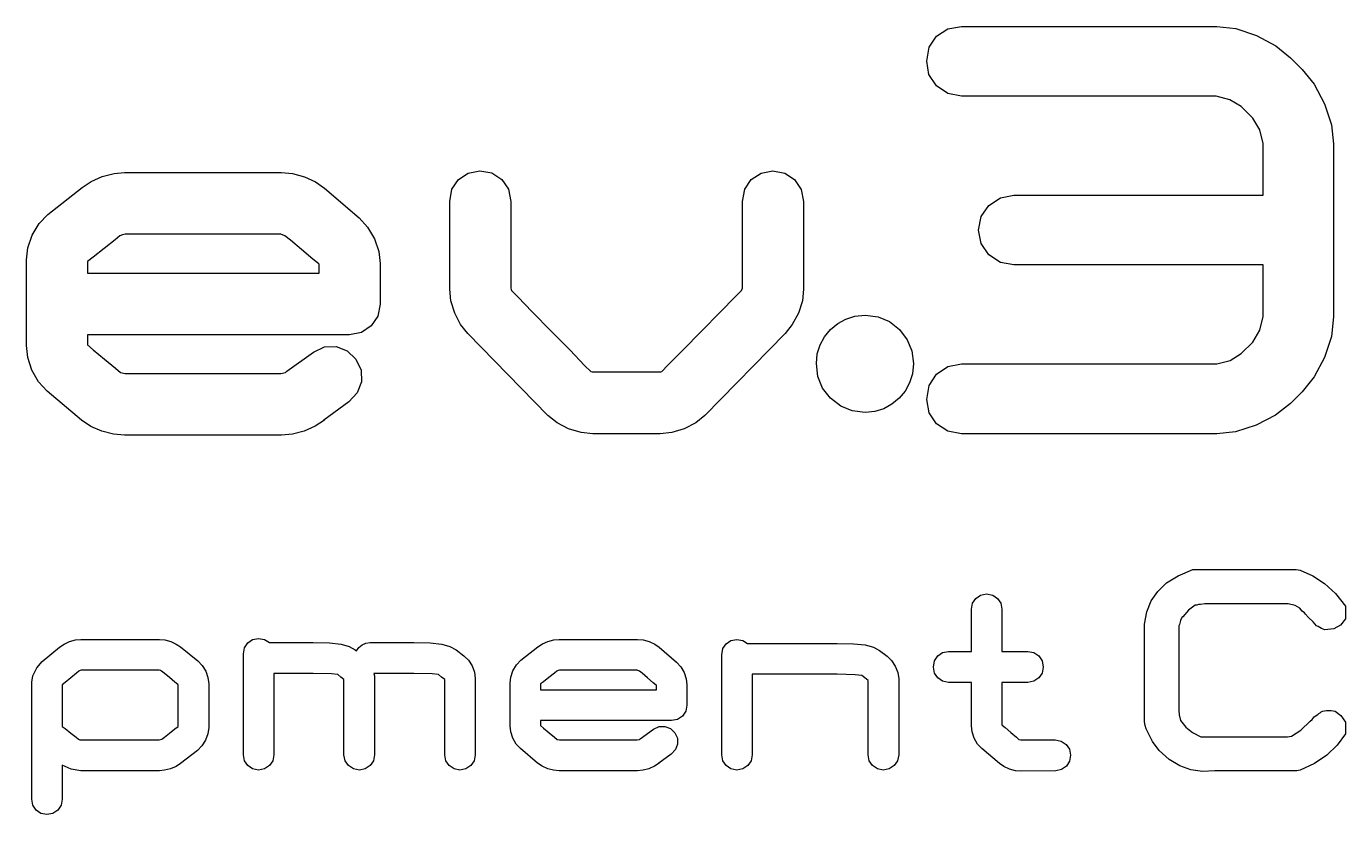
# Model space of a CAD drawing. Header units: inches. Extents: x 2.93 to 6.73, y -4.05 to -2.01.
# Drawn here: x 3.9308 to 4.181, y -3.2193 to -3.0698 of the extents above; entities that cross this region are included whole.
import ezdxf

# ---------------------------------------------------------------- set-up
doc = ezdxf.new("R2010")
doc.units = ezdxf.units.IN
doc.header["$MEASUREMENT"] = 0
doc.layers.add('BLACK', color=7, linetype='CONTINUOUS')

msp = doc.modelspace()

# ---------------------------------------------------------------- linework, layer by layer
at = {"layer": 'BLACK', "linetype": 'CONTINUOUS'}
for p, q in [((4.10346, -3.07167), (4.10556, -3.07029)), ((4.10556, -3.07029), (4.1082, -3.06981)), ((4.1082, -3.06981), (4.1566, -3.06981)), ((4.1566, -3.06981), (4.16023, -3.07022)), ((4.16023, -3.07022), (4.16414, -3.07152)), ((4.10207, -3.07375), (4.10346, -3.07167)), ((4.16414, -3.07152), (4.16778, -3.07349)), ((4.10159, -3.07638), (4.10207, -3.07375)), ((4.16778, -3.07349), (4.1706, -3.07577)), ((4.1706, -3.07577), (4.1728, -3.07798)), ((4.10199, -3.07891), (4.10159, -3.07638)), ((4.1728, -3.07798), (4.17508, -3.0808)), ((4.10341, -3.08108), (4.10199, -3.07891)), ((4.17508, -3.0808), (4.17704, -3.08449)), ((4.10556, -3.08255), (4.10341, -3.08108)), ((4.1082, -3.08304), (4.10556, -3.08255)), ((4.15649, -3.08304), (4.1082, -3.08304)), ((4.15907, -3.08371), (4.15649, -3.08304)), ((4.16123, -3.08503), (4.15907, -3.08371)), ((4.16343, -3.08724), (4.16123, -3.08503)), ((4.17704, -3.08449), (4.17835, -3.08846)), ((4.16475, -3.08945), (4.16343, -3.08724)), ((4.16541, -3.09199), (4.16475, -3.08945)), ((4.17835, -3.08846), (4.17876, -3.0921)), ((4.16541, -3.10181), (4.16541, -3.09199)), ((4.17876, -3.0921), (4.17876, -3.12487)), ((3.94304, -3.09921), (3.94516, -3.09828)), ((3.94516, -3.09828), (3.9474, -3.09769)), ((3.9474, -3.09769), (3.94941, -3.09751)), ((3.94941, -3.09751), (3.97917, -3.09751)), ((3.97917, -3.09751), (3.98127, -3.09771)), ((3.98127, -3.09771), (3.98353, -3.09834)), ((4.01275, -3.09886), (4.01459, -3.09762)), ((4.01459, -3.09762), (4.01682, -3.0972)), ((4.01682, -3.0972), (4.01907, -3.09761)), ((4.01907, -3.09761), (4.02095, -3.09885)), ((4.0683, -3.09885), (4.07014, -3.09762)), ((4.07014, -3.09762), (4.07239, -3.0972)), ((4.07239, -3.0972), (4.07463, -3.09762)), ((4.07463, -3.09762), (4.07652, -3.09886)), ((3.93485, -3.10546), (3.94136, -3.10038)), ((3.94136, -3.10038), (3.94304, -3.09921)), ((3.98353, -3.09834), (3.98565, -3.09931)), ((3.98565, -3.09931), (3.98733, -3.1005)), ((3.98733, -3.1005), (3.99394, -3.10614)), ((4.01109, -3.10305), (4.01152, -3.10071)), ((4.01152, -3.10071), (4.01275, -3.09886)), ((4.02095, -3.09885), (4.02223, -3.10071)), ((4.02223, -3.10071), (4.02267, -3.10305)), ((4.06665, -3.10305), (4.06707, -3.10071)), ((4.06707, -3.10071), (4.0683, -3.09885)), ((4.07652, -3.09886), (4.07779, -3.10072)), ((4.07779, -3.10072), (4.07823, -3.10305)), ((4.01109, -3.11964), (4.01109, -3.10305)), ((4.02267, -3.10305), (4.02267, -3.11947)), ((4.06665, -3.11947), (4.06665, -3.10305)), ((4.07823, -3.10305), (4.07823, -3.11964)), ((4.11338, -3.10375), (4.11556, -3.1023)), ((4.11556, -3.1023), (4.11812, -3.10181)), ((4.11812, -3.10181), (4.16541, -3.10181)), ((3.93319, -3.1072), (3.93485, -3.10546)), ((4.1119, -3.10588), (4.11338, -3.10375)), ((3.93188, -3.10939), (3.93319, -3.1072)), ((3.99394, -3.10614), (3.99552, -3.10787)), ((3.99552, -3.10787), (3.99681, -3.11007)), ((4.1114, -3.10843), (4.1119, -3.10588)), ((3.93104, -3.11179), (3.93188, -3.10939)), ((3.94759, -3.11029), (3.94555, -3.11192)), ((3.94852, -3.10953), (3.94759, -3.11029)), ((3.94902, -3.10931), (3.94852, -3.10953)), ((3.94952, -3.1092), (3.94902, -3.10931)), ((3.97906, -3.1092), (3.94952, -3.1092)), ((3.97983, -3.10953), (3.97906, -3.1092)), ((3.98088, -3.11034), (3.97983, -3.10953)), ((3.98297, -3.11213), (3.98088, -3.11034)), ((3.99681, -3.11007), (3.99764, -3.11247)), ((4.1119, -3.11098), (4.1114, -3.10843)), ((3.93078, -3.11408), (3.93104, -3.11179)), ((3.94555, -3.11192), (3.94345, -3.11355)), ((3.98512, -3.11393), (3.98297, -3.11213)), ((3.99764, -3.11247), (3.99791, -3.11477)), ((4.11338, -3.11312), (4.1119, -3.11098)), ((4.11556, -3.11456), (4.11338, -3.11312)), ((3.93078, -3.11441), (3.93078, -3.11408)), ((3.93078, -3.13033), (3.93078, -3.11441)), ((3.94345, -3.11355), (3.94235, -3.11441)), ((3.94235, -3.11441), (3.94235, -3.11658)), ((3.98623, -3.11485), (3.98512, -3.11393)), ((3.98634, -3.11495), (3.98623, -3.11485)), ((3.98634, -3.11658), (3.98634, -3.11495)), ((3.99791, -3.11477), (3.99791, -3.12252)), ((4.11812, -3.11505), (4.11556, -3.11456)), ((4.16541, -3.11505), (4.11812, -3.11505)), ((4.16541, -3.12482), (4.16541, -3.11505)), ((3.94235, -3.11658), (3.98634, -3.11658)), ((4.01132, -3.12184), (4.01109, -3.11964)), ((4.02267, -3.11947), (4.02272, -3.11969)), ((4.02272, -3.11969), (4.02278, -3.11992)), ((4.02278, -3.11992), (4.02399, -3.12107)), ((4.06522, -3.12113), (4.06643, -3.11992)), ((4.06643, -3.11992), (4.06665, -3.11947)), ((4.07823, -3.11964), (4.07799, -3.12184)), ((3.99791, -3.12252), (3.99748, -3.12477)), ((4.01203, -3.12417), (4.01132, -3.12184)), ((4.02399, -3.12107), (4.02674, -3.12395)), ((4.06246, -3.12395), (4.06522, -3.12113)), ((4.07799, -3.12184), (4.07723, -3.12417)), ((3.99748, -3.12477), (3.9962, -3.12662)), ((4.01314, -3.12633), (4.01203, -3.12417)), ((4.02674, -3.12395), (4.03033, -3.12758)), ((4.05888, -3.12758), (4.06246, -3.12395)), ((4.07723, -3.12417), (4.07608, -3.12633)), ((4.0847, -3.12616), (4.08626, -3.12531)), ((4.08626, -3.12531), (4.08797, -3.12477)), ((4.08797, -3.12477), (4.0899, -3.12458)), ((4.0899, -3.12458), (4.09235, -3.12489)), ((4.09235, -3.12489), (4.09449, -3.12579)), ((4.09449, -3.12579), (4.0964, -3.1273)), ((4.16475, -3.12743), (4.16541, -3.12482)), ((4.17876, -3.12487), (4.17834, -3.12861)), ((3.99207, -3.12828), (3.94235, -3.12828)), ((3.94235, -3.12828), (3.94235, -3.13012)), ((3.99432, -3.12786), (3.99207, -3.12828)), ((3.9962, -3.12662), (3.99432, -3.12786)), ((4.01451, -3.12804), (4.01314, -3.12633)), ((4.02972, -3.14362), (4.01451, -3.12804)), ((4.03033, -3.12758), (4.03391, -3.13122)), ((4.0553, -3.13122), (4.05888, -3.12758)), ((4.0747, -3.12804), (4.05949, -3.14362)), ((4.07608, -3.12633), (4.0747, -3.12804)), ((4.08221, -3.12866), (4.08333, -3.1273)), ((4.08333, -3.1273), (4.0847, -3.12616)), ((4.0964, -3.1273), (4.09788, -3.12923)), ((4.16343, -3.12971), (4.16475, -3.12743)), ((3.93103, -3.13263), (3.93078, -3.13033)), ((3.94235, -3.13012), (3.94235, -3.13023)), ((3.94235, -3.13023), (3.94345, -3.13116)), ((3.98523, -3.13158), (3.98731, -3.1306)), ((3.98731, -3.1306), (3.98953, -3.13054)), ((3.98953, -3.13054), (3.99162, -3.13132)), ((4.08082, -3.13193), (4.08135, -3.13022)), ((4.08135, -3.13022), (4.08221, -3.12866)), ((4.09788, -3.12923), (4.09875, -3.13136)), ((4.16123, -3.13182), (4.16343, -3.12971)), ((4.17834, -3.12861), (4.17704, -3.13259)), ((3.93183, -3.13503), (3.93103, -3.13263)), ((3.94345, -3.13116), (3.94561, -3.13289)), ((3.94561, -3.13289), (3.9477, -3.13463)), ((3.98016, -3.13522), (3.98523, -3.13158)), ((3.99162, -3.13132), (3.99328, -3.13291)), ((3.99328, -3.13291), (3.99426, -3.13499)), ((4.03391, -3.13122), (4.03667, -3.13409)), ((4.05249, -3.13403), (4.0553, -3.13122)), ((4.08064, -3.13376), (4.08082, -3.13193)), ((4.09875, -3.13136), (4.09905, -3.13376)), ((4.1566, -3.13382), (4.15913, -3.13315)), ((4.15913, -3.13315), (4.16123, -3.13182)), ((4.17704, -3.13259), (4.17508, -3.13628)), ((3.93309, -3.13722), (3.93183, -3.13503)), ((3.9477, -3.13463), (3.94863, -3.13545)), ((3.94863, -3.13545), (3.94952, -3.13566)), ((3.94952, -3.13566), (3.97906, -3.13566)), ((3.97906, -3.13566), (3.97994, -3.13545)), ((3.97994, -3.13545), (3.98016, -3.13522)), ((3.99426, -3.13499), (3.99433, -3.13723)), ((4.03667, -3.13409), (4.03788, -3.13524)), ((4.03788, -3.13524), (4.0381, -3.1353)), ((4.0381, -3.1353), (4.03832, -3.13535)), ((4.03832, -3.13535), (4.05089, -3.13535)), ((4.05089, -3.13535), (4.05111, -3.1353)), ((4.05111, -3.1353), (4.05133, -3.13524)), ((4.05133, -3.13524), (4.05249, -3.13403)), ((4.08094, -3.13623), (4.08064, -3.13376)), ((4.09886, -3.13569), (4.09833, -3.13741)), ((4.09905, -3.13376), (4.09886, -3.13569)), ((4.10207, -3.13789), (4.10346, -3.13575)), ((4.10346, -3.13575), (4.10557, -3.13431)), ((4.10557, -3.13431), (4.1082, -3.13382)), ((4.1082, -3.13382), (4.1566, -3.13382)), ((3.93474, -3.13896), (3.93309, -3.13722)), ((3.99433, -3.13723), (3.99355, -3.13933)), ((4.08183, -3.1384), (4.08094, -3.13623)), ((4.09833, -3.13741), (4.09747, -3.13897)), ((4.10159, -3.14054), (4.10207, -3.13789)), ((4.17508, -3.13628), (4.1728, -3.1391)), ((3.94125, -3.14448), (3.93474, -3.13896)), ((3.99355, -3.13933), (3.99196, -3.14101)), ((4.08333, -3.14034), (4.08183, -3.1384)), ((4.08527, -3.14185), (4.08333, -3.14034)), ((4.09634, -3.14034), (4.09498, -3.14147)), ((4.09747, -3.13897), (4.09634, -3.14034)), ((4.10206, -3.14309), (4.10159, -3.14054)), ((4.1728, -3.1391), (4.1706, -3.14131)), ((3.99196, -3.14101), (3.98723, -3.14451)), ((4.08743, -3.14274), (4.08527, -3.14185)), ((4.0899, -3.14305), (4.08743, -3.14274)), ((4.09172, -3.14287), (4.0899, -3.14305)), ((4.09342, -3.14233), (4.09172, -3.14287)), ((4.09498, -3.14147), (4.09342, -3.14233)), ((4.10346, -3.14517), (4.10206, -3.14309)), ((4.1706, -3.14131), (4.16777, -3.14357)), ((3.94302, -3.14566), (3.94125, -3.14448)), ((3.94511, -3.14658), (3.94302, -3.14566)), ((3.98556, -3.14565), (3.98347, -3.14658)), ((3.98733, -3.14446), (3.98556, -3.14565)), ((3.98723, -3.14451), (3.98733, -3.14446)), ((4.03144, -3.14499), (4.02972, -3.14362)), ((4.03364, -3.14611), (4.03144, -3.14499)), ((4.05777, -3.14499), (4.05557, -3.14611)), ((4.05949, -3.14362), (4.05777, -3.14499)), ((4.10556, -3.14657), (4.10346, -3.14517)), ((4.16409, -3.14545), (4.16014, -3.14667)), ((4.16777, -3.14357), (4.16409, -3.14545)), ((3.94731, -3.14717), (3.94511, -3.14658)), ((3.94941, -3.14735), (3.94731, -3.14717)), ((3.97917, -3.14735), (3.94941, -3.14735)), ((3.98126, -3.14717), (3.97917, -3.14735)), ((3.98347, -3.14658), (3.98126, -3.14717)), ((4.03601, -3.14682), (4.03364, -3.14611)), ((4.03821, -3.14705), (4.03601, -3.14682)), ((4.051, -3.14705), (4.03821, -3.14705)), ((4.0532, -3.14682), (4.051, -3.14705)), ((4.05557, -3.14611), (4.0532, -3.14682)), ((4.1082, -3.14705), (4.10556, -3.14657)), ((4.1566, -3.14705), (4.1082, -3.14705)), ((4.16014, -3.14667), (4.1566, -3.14705)), ((4.14927, -3.17398), (4.15205, -3.17282)), ((4.15205, -3.17282), (4.17013, -3.17282)), ((4.17013, -3.17282), (4.17046, -3.17282)), ((4.17046, -3.17282), (4.17079, -3.17282)), ((4.17079, -3.17282), (4.17168, -3.17282)), ((4.17168, -3.17282), (4.17245, -3.17294)), ((4.17245, -3.17294), (4.17484, -3.17401)), ((4.14541, -3.17695), (4.14708, -3.17536)), ((4.14708, -3.17536), (4.14927, -3.17398)), ((4.17484, -3.17401), (4.17706, -3.17548)), ((4.17706, -3.17548), (4.17913, -3.17737)), ((4.11027, -3.17921), (4.11089, -3.17828)), ((4.11089, -3.17828), (4.11181, -3.17765)), ((4.11181, -3.17765), (4.11293, -3.17744)), ((4.11293, -3.17744), (4.1141, -3.17766)), ((4.1141, -3.17766), (4.11503, -3.17828)), ((4.11503, -3.17828), (4.11565, -3.17921)), ((4.14417, -3.17876), (4.14541, -3.17695)), ((4.17913, -3.17737), (4.18105, -3.17973)), ((4.11007, -3.18032), (4.11027, -3.17921)), ((4.11007, -3.18836), (4.11007, -3.18032)), ((4.11565, -3.17921), (4.11585, -3.18032)), ((4.11585, -3.18032), (4.11585, -3.18836)), ((4.1429, -3.18319), (4.14333, -3.18082)), ((4.14333, -3.18082), (4.14417, -3.17876)), ((4.15124, -3.18053), (4.15018, -3.18181)), ((4.15249, -3.17959), (4.15124, -3.18053)), ((4.15283, -3.17959), (4.15249, -3.17959)), ((4.15316, -3.17944), (4.15283, -3.17959)), ((4.15349, -3.17944), (4.15316, -3.17944)), ((4.15437, -3.17929), (4.15349, -3.17944)), ((4.15547, -3.17929), (4.15437, -3.17929)), ((4.17013, -3.17929), (4.15547, -3.17929)), ((4.17146, -3.17962), (4.17013, -3.17929)), ((4.17234, -3.18017), (4.17146, -3.17962)), ((4.17281, -3.18069), (4.17234, -3.18017)), ((4.17322, -3.18105), (4.17281, -3.18069)), ((4.18105, -3.17973), (4.18105, -3.18149)), ((4.1429, -3.18595), (4.1429, -3.18319)), ((4.14952, -3.18325), (4.14941, -3.18347)), ((4.14974, -3.1825), (4.14952, -3.18325)), ((4.14996, -3.18192), (4.14974, -3.1825)), ((4.15018, -3.18181), (4.14996, -3.18192)), ((4.17344, -3.18127), (4.17322, -3.18105)), ((4.17399, -3.18193), (4.17344, -3.18127)), ((4.17487, -3.18271), (4.17399, -3.18193)), ((4.17553, -3.18348), (4.17487, -3.18271)), ((4.18007, -3.18336), (4.17879, -3.18405)), ((4.18105, -3.18215), (4.18007, -3.18336)), ((4.18105, -3.18149), (4.18105, -3.18182)), ((4.18105, -3.18182), (4.18105, -3.18215)), ((3.9737, -3.18611), (3.97482, -3.1859)), ((3.97482, -3.1859), (3.97592, -3.18609)), ((4.14941, -3.18347), (4.14941, -3.1848)), ((4.14941, -3.1848), (4.14941, -3.18513)), ((4.14941, -3.18513), (4.14941, -3.19953)), ((4.17587, -3.18359), (4.17553, -3.18348)), ((4.17645, -3.184), (4.17587, -3.18359)), ((4.17708, -3.18425), (4.17645, -3.184)), ((4.17879, -3.18405), (4.17708, -3.18425)), ((3.93378, -3.19024), (3.93704, -3.18754)), ((3.93704, -3.18754), (3.93792, -3.18695)), ((3.93792, -3.18695), (3.93896, -3.18647)), ((3.93896, -3.18647), (3.94007, -3.18616)), ((3.94007, -3.18616), (3.94111, -3.18606)), ((3.94111, -3.18606), (3.956, -3.18606)), ((3.956, -3.18606), (3.95704, -3.18616)), ((3.95704, -3.18616), (3.95815, -3.18647)), ((3.95815, -3.18647), (3.95919, -3.18695)), ((3.95919, -3.18695), (3.96002, -3.18749)), ((3.96002, -3.18749), (3.96333, -3.19015)), ((3.97195, -3.18878), (3.97216, -3.18765)), ((3.97216, -3.18765), (3.97278, -3.18673)), ((3.97278, -3.18673), (3.9737, -3.18611)), ((3.97592, -3.18609), (3.97691, -3.18667)), ((3.97691, -3.18667), (3.98518, -3.18667)), ((3.98518, -3.18667), (3.9883, -3.18673)), ((3.9883, -3.18673), (3.9905, -3.18695)), ((3.9905, -3.18695), (3.99204, -3.18739)), ((3.99204, -3.18739), (3.99317, -3.18805)), ((3.99317, -3.18805), (3.99339, -3.18822)), ((3.99339, -3.18822), (3.99385, -3.18761)), ((3.99385, -3.18761), (3.99447, -3.18711)), ((3.99447, -3.18711), (3.99519, -3.18678)), ((3.99519, -3.18678), (3.99598, -3.18667)), ((3.99598, -3.18667), (4.00425, -3.18667)), ((4.00425, -3.18667), (4.00737, -3.18673)), ((4.00737, -3.18673), (4.00957, -3.18695)), ((4.00957, -3.18695), (4.01114, -3.18739)), ((4.01114, -3.18739), (4.0123, -3.18806)), ((4.0123, -3.18806), (4.01379, -3.18916)), ((4.02457, -3.19003), (4.02782, -3.18749)), ((4.02782, -3.18749), (4.02867, -3.18691)), ((4.02867, -3.18691), (4.02973, -3.18644)), ((4.02973, -3.18644), (4.03085, -3.18615)), ((4.03085, -3.18615), (4.03185, -3.18606)), ((4.03185, -3.18606), (4.04673, -3.18606)), ((4.04673, -3.18606), (4.04778, -3.18616)), ((4.04778, -3.18616), (4.04891, -3.18647)), ((4.04891, -3.18647), (4.04997, -3.18696)), ((4.04997, -3.18696), (4.05081, -3.18755)), ((4.05081, -3.18755), (4.05412, -3.19037)), ((4.06269, -3.18897), (4.0629, -3.1878)), ((4.0629, -3.1878), (4.06352, -3.18688)), ((4.06352, -3.18688), (4.06443, -3.18626)), ((4.06443, -3.18626), (4.06555, -3.18606)), ((4.06555, -3.18606), (4.06672, -3.18626)), ((4.06672, -3.18626), (4.0676, -3.18683)), ((4.0676, -3.18683), (4.08457, -3.18683)), ((4.08457, -3.18683), (4.08769, -3.18688)), ((4.08769, -3.18688), (4.08989, -3.1871)), ((4.08989, -3.1871), (4.09146, -3.18752)), ((4.09146, -3.18752), (4.09262, -3.18815)), ((4.09262, -3.18815), (4.09405, -3.18925)), ((4.10459, -3.18857), (4.10571, -3.18836)), ((4.10571, -3.18836), (4.11007, -3.18836)), ((4.11585, -3.18836), (4.12076, -3.18836)), ((4.12076, -3.18836), (4.12188, -3.18857)), ((4.1429, -3.20172), (4.1429, -3.18595)), ((3.93274, -3.19146), (3.93378, -3.19024)), ((3.96333, -3.19015), (3.96412, -3.19101)), ((3.97195, -3.20795), (3.97195, -3.18878)), ((4.01379, -3.18916), (4.01463, -3.18999)), ((4.01463, -3.18999), (4.01533, -3.19108)), ((4.02308, -3.192), (4.02374, -3.1909)), ((4.02374, -3.1909), (4.02457, -3.19003)), ((4.05412, -3.19037), (4.05491, -3.19124)), ((4.06269, -3.20797), (4.06269, -3.18897)), ((4.09405, -3.18925), (4.0949, -3.19007)), ((4.0949, -3.19007), (4.09562, -3.19116)), ((4.10285, -3.19132), (4.10306, -3.19013)), ((4.10306, -3.19013), (4.10367, -3.1892)), ((4.10367, -3.1892), (4.10459, -3.18857)), ((4.12188, -3.18857), (4.12282, -3.1892)), ((4.12282, -3.1892), (4.12346, -3.19014)), ((4.12346, -3.19014), (4.12368, -3.19132)), ((3.9318, -3.19416), (3.93202, -3.19295)), ((3.93202, -3.19295), (3.93274, -3.19146)), ((3.93921, -3.19336), (3.93814, -3.19424)), ((3.94026, -3.19248), (3.93921, -3.19336)), ((3.94073, -3.19207), (3.94026, -3.19248)), ((3.94095, -3.19196), (3.94073, -3.19207)), ((3.94117, -3.1919), (3.94095, -3.19196)), ((3.95594, -3.1919), (3.94117, -3.1919)), ((3.95619, -3.19196), (3.95594, -3.1919)), ((3.95644, -3.19207), (3.95619, -3.19196)), ((3.95691, -3.19245), (3.95644, -3.19207)), ((3.95792, -3.1933), (3.95691, -3.19245)), ((3.95897, -3.19415), (3.95792, -3.1933)), ((3.96412, -3.19101), (3.96479, -3.19211)), ((3.96479, -3.19211), (3.96523, -3.19331)), ((3.96523, -3.19331), (3.96537, -3.19446)), ((3.98518, -3.19252), (3.97774, -3.19252)), ((3.97774, -3.19252), (3.97774, -3.20794)), ((3.98863, -3.1926), (3.98518, -3.19252)), ((3.98987, -3.19274), (3.98863, -3.1926)), ((3.99042, -3.19321), (3.98987, -3.19274)), ((3.99102, -3.19368), (3.99042, -3.19321)), ((4.00425, -3.19252), (3.9967, -3.19252)), ((3.9967, -3.19252), (3.99681, -3.19296)), ((3.99681, -3.19296), (3.99681, -3.19346)), ((4.00775, -3.1926), (4.00425, -3.19252)), ((4.00894, -3.19274), (4.00775, -3.1926)), ((4.00952, -3.19321), (4.00894, -3.19274)), ((4.01015, -3.19368), (4.00952, -3.19321)), ((4.01533, -3.19108), (4.01579, -3.19229)), ((4.01579, -3.19229), (4.01594, -3.19349)), ((4.02253, -3.19435), (4.02267, -3.1932)), ((4.02267, -3.1932), (4.02308, -3.192)), ((4.02992, -3.19326), (4.02887, -3.19408)), ((4.03094, -3.19245), (4.02992, -3.19326)), ((4.03141, -3.19207), (4.03094, -3.19245)), ((4.03165, -3.19196), (4.03141, -3.19207)), ((4.0319, -3.1919), (4.03165, -3.19196)), ((4.04667, -3.1919), (4.0319, -3.1919)), ((4.04706, -3.19207), (4.04667, -3.1919)), ((4.04759, -3.19247), (4.04706, -3.19207)), ((4.04863, -3.19337), (4.04759, -3.19247)), ((4.04971, -3.19427), (4.04863, -3.19337)), ((4.05491, -3.19124), (4.05555, -3.19234)), ((4.05555, -3.19234), (4.05597, -3.19354)), ((4.08457, -3.19267), (4.06848, -3.19267)), ((4.06848, -3.19267), (4.06848, -3.20797)), ((4.08802, -3.19276), (4.08457, -3.19267)), ((4.08926, -3.19289), (4.08802, -3.19276)), ((4.08981, -3.19336), (4.08926, -3.19289)), ((4.09047, -3.19383), (4.08981, -3.19336)), ((4.09562, -3.19116), (4.0961, -3.19237)), ((4.0961, -3.19237), (4.09626, -3.19356)), ((4.10305, -3.19245), (4.10285, -3.19132)), ((4.10367, -3.19338), (4.10305, -3.19245)), ((4.10459, -3.194), (4.10367, -3.19338)), ((4.12282, -3.19338), (4.12188, -3.194)), ((4.12347, -3.19245), (4.12282, -3.19338)), ((4.12368, -3.19132), (4.12347, -3.19245)), ((3.9318, -3.19454), (3.9318, -3.19416)), ((3.9318, -3.1947), (3.9318, -3.19454)), ((3.9318, -3.20265), (3.9318, -3.1947)), ((3.93814, -3.19424), (3.93759, -3.1947)), ((3.93759, -3.1947), (3.93759, -3.2025)), ((3.95952, -3.19459), (3.95897, -3.19415)), ((3.95958, -3.19465), (3.95952, -3.19459)), ((3.95958, -3.20261), (3.95958, -3.19465)), ((3.96537, -3.19446), (3.96537, -3.2028)), ((3.99102, -3.20794), (3.99102, -3.19368)), ((3.99681, -3.19346), (3.99681, -3.20794)), ((4.01015, -3.20794), (4.01015, -3.19368)), ((4.01594, -3.19349), (4.01594, -3.20795)), ((4.02253, -3.19451), (4.02253, -3.19435)), ((4.02253, -3.20247), (4.02253, -3.19451)), ((4.02887, -3.19408), (4.02832, -3.19451)), ((4.02832, -3.19451), (4.02832, -3.1956)), ((4.02832, -3.1956), (4.05031, -3.1956)), ((4.05026, -3.19473), (4.04971, -3.19427)), ((4.05031, -3.19478), (4.05026, -3.19473)), ((4.05031, -3.1956), (4.05031, -3.19478)), ((4.05597, -3.19354), (4.0561, -3.19469)), ((4.0561, -3.19469), (4.0561, -3.19856)), ((4.09047, -3.20797), (4.09047, -3.19383)), ((4.09626, -3.19356), (4.09626, -3.20796)), ((4.10571, -3.19421), (4.10459, -3.194)), ((4.11007, -3.19421), (4.10571, -3.19421)), ((4.11007, -3.20246), (4.11007, -3.19421)), ((4.12076, -3.19421), (4.11585, -3.19421)), ((4.11585, -3.19421), (4.11585, -3.20228)), ((4.12188, -3.194), (4.12076, -3.19421)), ((4.05524, -3.20061), (4.0543, -3.20123)), ((4.05588, -3.19969), (4.05524, -3.20061)), ((4.0561, -3.19856), (4.05588, -3.19969)), ((4.14941, -3.19953), (4.14948, -3.20039)), ((4.14948, -3.20039), (4.14974, -3.20142)), ((4.17471, -3.20124), (4.17509, -3.20077)), ((4.17509, -3.20077), (4.17575, -3.20033)), ((4.17575, -3.20033), (4.17598, -3.20011)), ((4.17598, -3.20011), (4.17619, -3.2)), ((4.17619, -3.2), (4.17642, -3.19978)), ((4.17642, -3.19978), (4.17664, -3.19967)), ((4.17664, -3.19967), (4.17741, -3.19956)), ((4.17741, -3.19956), (4.17829, -3.19956)), ((4.17829, -3.19956), (4.17906, -3.19967)), ((4.17906, -3.19967), (4.18014, -3.2005)), ((4.18014, -3.2005), (4.18105, -3.20176)), ((3.9318, -3.21637), (3.9318, -3.20265)), ((3.93759, -3.2025), (3.93759, -3.20255)), ((3.93759, -3.20255), (3.93814, -3.20299)), ((3.93814, -3.20299), (3.93919, -3.20382)), ((3.95795, -3.20385), (3.95897, -3.20305)), ((3.95897, -3.20305), (3.95958, -3.20261)), ((3.96537, -3.2028), (3.96522, -3.20395)), ((4.02266, -3.20362), (4.02253, -3.20247)), ((4.05318, -3.20144), (4.02832, -3.20144)), ((4.02832, -3.20144), (4.02832, -3.20236)), ((4.02832, -3.20236), (4.02832, -3.20242)), ((4.02832, -3.20242), (4.02887, -3.20288)), ((4.02887, -3.20288), (4.02995, -3.20375)), ((4.04723, -3.20492), (4.04976, -3.2031)), ((4.04976, -3.2031), (4.0508, -3.20261)), ((4.0508, -3.20261), (4.05191, -3.20257)), ((4.05191, -3.20257), (4.05295, -3.20296)), ((4.05295, -3.20296), (4.05378, -3.20376)), ((4.0543, -3.20123), (4.05318, -3.20144)), ((4.11019, -3.20361), (4.11007, -3.20246)), ((4.11585, -3.20228), (4.11591, -3.20233)), ((4.11591, -3.20233), (4.11646, -3.2028)), ((4.11646, -3.2028), (4.11753, -3.20371)), ((4.14302, -3.20238), (4.1429, -3.20172)), ((4.14324, -3.20304), (4.14302, -3.20238)), ((4.14438, -3.2054), (4.14324, -3.20304)), ((4.14974, -3.20142), (4.15072, -3.20271)), ((4.15072, -3.20271), (4.15199, -3.20374)), ((4.17079, -3.20441), (4.17256, -3.20329)), ((4.17256, -3.20329), (4.17432, -3.20154)), ((4.17432, -3.20154), (4.17471, -3.20124)), ((4.18105, -3.20176), (4.18105, -3.20187)), ((4.18105, -3.20187), (4.18105, -3.20198)), ((4.18105, -3.20198), (4.18105, -3.20209)), ((4.18105, -3.20209), (4.18105, -3.2022)), ((4.18105, -3.2022), (4.18105, -3.20231)), ((4.18105, -3.20231), (4.18105, -3.20242)), ((4.18105, -3.20242), (4.18105, -3.20254)), ((4.18105, -3.20254), (4.18105, -3.20342)), ((4.18105, -3.20342), (4.18105, -3.20353)), ((3.93919, -3.20382), (3.9402, -3.20461)), ((3.9402, -3.20461), (3.94067, -3.20497)), ((3.94067, -3.20497), (3.94092, -3.20511)), ((3.94092, -3.20511), (3.94117, -3.20513)), ((3.94117, -3.20513), (3.95594, -3.20513)), ((3.95594, -3.20513), (3.95649, -3.20497)), ((3.95649, -3.20497), (3.95696, -3.20461)), ((3.95696, -3.20461), (3.95795, -3.20385)), ((3.96476, -3.20515), (3.96406, -3.20625)), ((3.96522, -3.20395), (3.96476, -3.20515)), ((4.02306, -3.20482), (4.02266, -3.20362)), ((4.02369, -3.20591), (4.02306, -3.20482)), ((4.02452, -3.20678), (4.02369, -3.20591)), ((4.02995, -3.20375), (4.03099, -3.20462)), ((4.03099, -3.20462), (4.03146, -3.20503)), ((4.03146, -3.20503), (4.0319, -3.20513)), ((4.0319, -3.20513), (4.04667, -3.20513)), ((4.04667, -3.20513), (4.04712, -3.20503)), ((4.04712, -3.20503), (4.04723, -3.20492)), ((4.05378, -3.20376), (4.05428, -3.2048)), ((4.05431, -3.20592), (4.05392, -3.20697)), ((4.05428, -3.2048), (4.05431, -3.20592)), ((4.11059, -3.20481), (4.11019, -3.20361)), ((4.11122, -3.2059), (4.11059, -3.20481)), ((4.11205, -3.20677), (4.11122, -3.2059)), ((4.11753, -3.20371), (4.11858, -3.20461)), ((4.11858, -3.20461), (4.11905, -3.20502)), ((4.11905, -3.20502), (4.11944, -3.20513)), ((4.11944, -3.20513), (4.12048, -3.20513)), ((4.12048, -3.20513), (4.12274, -3.20513)), ((4.12274, -3.20513), (4.12495, -3.20513)), ((4.12495, -3.20513), (4.12594, -3.20513)), ((4.12594, -3.20513), (4.12707, -3.20534)), ((4.12707, -3.20534), (4.12801, -3.20597)), ((4.14566, -3.20712), (4.14438, -3.2054)), ((4.15199, -3.20374), (4.1536, -3.20452)), ((4.1536, -3.20452), (4.15492, -3.20452)), ((4.15492, -3.20452), (4.15525, -3.20452)), ((4.15525, -3.20452), (4.17002, -3.20452)), ((4.17002, -3.20452), (4.17079, -3.20441)), ((4.18105, -3.20397), (4.17943, -3.20614)), ((4.18105, -3.20353), (4.18105, -3.20364)), ((4.18105, -3.20364), (4.18105, -3.20375)), ((4.18105, -3.20375), (4.18105, -3.20386)), ((4.18105, -3.20386), (4.18105, -3.20397)), ((3.96322, -3.20711), (3.96002, -3.2096)), ((3.96406, -3.20625), (3.96322, -3.20711)), ((3.97216, -3.20908), (3.97195, -3.20795)), ((3.97774, -3.20794), (3.97753, -3.20907)), ((3.99124, -3.20907), (3.99102, -3.20794)), ((3.99681, -3.20794), (3.9966, -3.20907)), ((4.01036, -3.20907), (4.01015, -3.20794)), ((4.01594, -3.20795), (4.01572, -3.20907)), ((4.02777, -3.20954), (4.02452, -3.20678)), ((4.05312, -3.20781), (4.05076, -3.20956)), ((4.05392, -3.20697), (4.05312, -3.20781)), ((4.0629, -3.20909), (4.06269, -3.20797)), ((4.06848, -3.20797), (4.06826, -3.20908)), ((4.09068, -3.20908), (4.09047, -3.20797)), ((4.09626, -3.20796), (4.09604, -3.20908)), ((4.11536, -3.2096), (4.11205, -3.20677)), ((4.12801, -3.20597), (4.12865, -3.2069)), ((4.12865, -3.2069), (4.12886, -3.20803)), ((4.12886, -3.20803), (4.12869, -3.20917)), ((4.14759, -3.20882), (4.14566, -3.20712)), ((4.17749, -3.20801), (4.17517, -3.20958)), ((4.17943, -3.20614), (4.17749, -3.20801)), ((3.9393, -3.2107), (3.93759, -3.20992)), ((3.93759, -3.20992), (3.93759, -3.21638)), ((3.94111, -3.21098), (3.9393, -3.2107)), ((3.957, -3.21089), (3.956, -3.21098)), ((3.95812, -3.21059), (3.957, -3.21089)), ((3.95918, -3.21014), (3.95812, -3.21059)), ((3.96002, -3.2096), (3.95918, -3.21014)), ((3.97278, -3.21), (3.97216, -3.20908)), ((3.9737, -3.21062), (3.97278, -3.21)), ((3.97482, -3.21083), (3.9737, -3.21062)), ((3.97594, -3.21062), (3.97482, -3.21083)), ((3.97688, -3.20999), (3.97594, -3.21062)), ((3.97753, -3.20907), (3.97688, -3.20999)), ((3.99188, -3.20999), (3.99124, -3.20907)), ((3.99282, -3.21062), (3.99188, -3.20999)), ((3.99395, -3.21083), (3.99282, -3.21062)), ((3.99507, -3.21062), (3.99395, -3.21083)), ((3.99598, -3.20999), (3.99507, -3.21062)), ((3.9966, -3.20907), (3.99598, -3.20999)), ((4.01098, -3.20999), (4.01036, -3.20907)), ((4.0119, -3.21062), (4.01098, -3.20999)), ((4.01302, -3.21083), (4.0119, -3.21062)), ((4.01414, -3.21062), (4.01302, -3.21083)), ((4.01508, -3.21), (4.01414, -3.21062)), ((4.01572, -3.20907), (4.01508, -3.21)), ((4.02865, -3.21013), (4.02777, -3.20954)), ((4.0297, -3.21059), (4.02865, -3.21013)), ((4.0308, -3.21089), (4.0297, -3.21059)), ((4.03185, -3.21098), (4.0308, -3.21089)), ((4.04778, -3.21089), (4.04673, -3.21098)), ((4.04888, -3.21059), (4.04778, -3.21089)), ((4.04992, -3.21013), (4.04888, -3.21059)), ((4.05081, -3.20953), (4.04992, -3.21013)), ((4.05076, -3.20956), (4.05081, -3.20953)), ((4.06352, -3.21), (4.0629, -3.20909)), ((4.06443, -3.21062), (4.06352, -3.21)), ((4.06556, -3.21083), (4.06443, -3.21062)), ((4.06668, -3.21062), (4.06556, -3.21083)), ((4.06762, -3.21), (4.06668, -3.21062)), ((4.06826, -3.20908), (4.06762, -3.21)), ((4.0913, -3.21), (4.09068, -3.20908)), ((4.09221, -3.21062), (4.0913, -3.21)), ((4.09334, -3.21083), (4.09221, -3.21062)), ((4.09446, -3.21062), (4.09334, -3.21083)), ((4.0954, -3.21), (4.09446, -3.21062)), ((4.09604, -3.20908), (4.0954, -3.21)), ((4.1162, -3.21019), (4.11536, -3.2096)), ((4.11726, -3.21068), (4.1162, -3.21019)), ((4.11839, -3.21098), (4.11726, -3.21068)), ((4.12717, -3.21076), (4.12605, -3.21098)), ((4.12809, -3.21012), (4.12717, -3.21076)), ((4.12869, -3.20917), (4.12809, -3.21012)), ((4.14958, -3.21002), (4.14759, -3.20882)), ((4.15166, -3.21077), (4.14958, -3.21002)), ((4.15387, -3.21109), (4.15166, -3.21077)), ((4.17245, -3.21087), (4.17179, -3.21098)), ((4.17517, -3.20958), (4.17245, -3.21087)), ((3.956, -3.21098), (3.94111, -3.21098)), ((4.04673, -3.21098), (4.03185, -3.21098)), ((4.11949, -3.21104), (4.11839, -3.21098)), ((4.12605, -3.21098), (4.11949, -3.21104)), ((4.15624, -3.21098), (4.15387, -3.21109)), ((4.15657, -3.21098), (4.15624, -3.21098)), ((4.17179, -3.21098), (4.15657, -3.21098)), ((3.93201, -3.21749), (3.9318, -3.21637)), ((3.93263, -3.21843), (3.93201, -3.21749)), ((3.93355, -3.21907), (3.93263, -3.21843)), ((3.93673, -3.21844), (3.93579, -3.21908)), ((3.93737, -3.2175), (3.93673, -3.21844)), ((3.93759, -3.21638), (3.93737, -3.2175)), ((3.93467, -3.21929), (3.93355, -3.21907)), ((3.93579, -3.21908), (3.93467, -3.21929))]:
    msp.add_line(p, q, dxfattribs=at)

doc.saveas('drawing.dxf')
